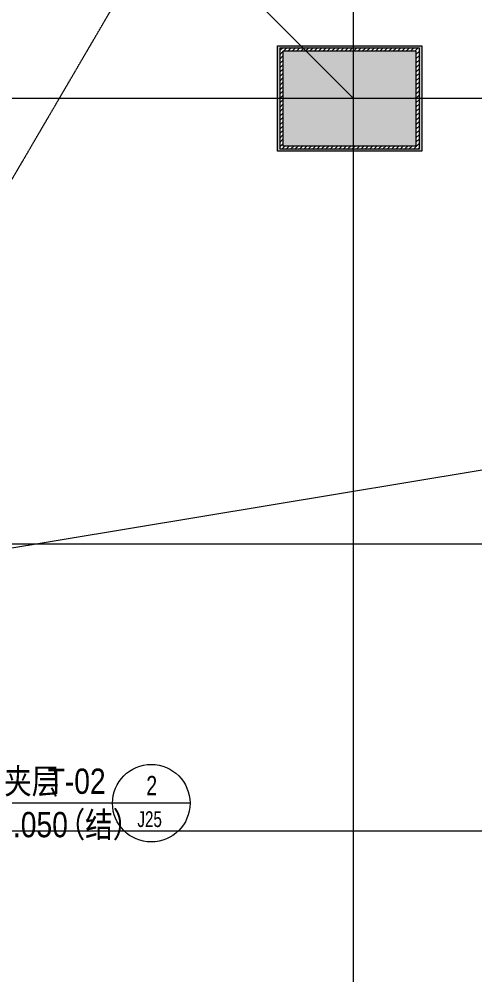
# Model space of a CAD drawing. Header units: millimetres. Extents: x 8533 to 398112, y -117646 to 105276.
# Drawn here: x 188982 to 194862, y 52852 to 65180 of the extents above; entities that cross this region are included whole.
import ezdxf

# ---------------------------------------------------------------- set-up
doc = ezdxf.new("R2010")
doc.units = ezdxf.units.MM
for name, pattern in [('IMPORT-A-D0TE-BF$0$DOTE', [0]), ('IMPORT-colu-10F-19F$0$DOTE', [0]), ('IMPORT-DASH', [3.5, 2.5, -1])]:
    doc.linetypes.add(name, pattern=pattern)
for name, color, linetype, lineweight in [('A-D0TE-BF$0$A-Axis-GRID', 1, 'IMPORT-A-D0TE-BF$0$DOTE', 13), ('A-JC-10_12F$0$A-Dims_IDEN', 13, 'Continuous', 13), ('A-PMDT-10F$0$20250529', 6, 'Continuous', 13), ('A-PMDT-10F$0$防火涂料', 8, 'Continuous', 13), ('colu-10F-19F$0$A-Axis-grid', 1, 'IMPORT-colu-10F-19F$0$DOTE', 13), ('colu-10F-19F$0$S-COLU-STEEL', 104, 'Continuous', 13), ('colu-10F-19F$0$S-hatch', 253, 'Continuous', 13), ('X-AREA-SS', 3, 'IMPORT-DASH', 13), ('塔楼-ARC-10F-20250714_dwg', 8, 'Continuous', 13)]:
    doc.layers.add(name, color=color, linetype=linetype, lineweight=lineweight)
doc.styles.add('Arial_5', font='arial.ttf', dxfattribs={"width": 0.8, "height": 326.200771})
doc.styles.add('Arial_6', font='arial.ttf', dxfattribs={"width": 0.724138, "height": 248.275214})
doc.styles.add('Arial_7', font='arial.ttf', dxfattribs={"width": 0.689379, "height": 203.728482})

# ---------------------------------------------------------------- blocks, each defined once
blk = doc.blocks.new('塔楼-ARC-10F-20250714_dwg_A-D0TE-BF-2024562-10F_ARC_46_000_')
at = {"layer": 'A-D0TE-BF$0$A-Axis-GRID', "linetype": 'Continuous'}
for p, q in [((37000, 680), (37000, 12239)), ((37000, -680), (37000, 680)), ((36020, 0), (28750, 0)), ((37880, 0), (36020, 0)), ((39660, 0), (37880, 0)), ((37000, -18820), (37000, -680)), ((39660, -5750), (28750, -5750)), ((39660, -9450), (28750, -9450))]:
    blk.add_line(p, q, dxfattribs=at)
blk = doc.blocks.new('塔楼-ARC-10F-20250714_dwg_A-JC-10_12F-2024601-10F_ARC_46_000_')
at = {"layer": 'A-JC-10_12F$0$A-Dims_IDEN', "flags": 128}
blk.add_lwpolyline([(34891, -9090), (33891, -9090), (30862, -9090), (28750, -7294)], dxfattribs=at)
at = {"layer": 'A-JC-10_12F$0$A-Dims_IDEN'}
blk.add_circle((34391, -9090), 500, dxfattribs=at)
at = {"layer": 'A-JC-10_12F$0$A-Dims_IDEN', "color": 7, "attachment_point": 1, "line_spacing_factor": 0.941778}
for s, insert, char_height, width, style in [('夹层', (32493, -8643), 326.2, 972.12, 'Arial_5'), ('T-02', (33053, -8643), 326.2, 972.12, 'Arial_5'), ('\\fArial|b0|i0|c134|p34|;\\W.72414;2', (34327, -8738), 248.28, 168.91, 'Arial_6'), ('H+3.050', (31927, -9203), 326.2, 1701.21, 'Arial_5'), ('（结）', (33182, -9203), 326.2, 1458.18, 'Arial_5'), ('J25', (34212, -9194), 203.7, 386.09, 'Arial_7')]:
    blk.add_mtext(s, dxfattribs=dict(at, insert=insert, char_height=char_height, width=width, style=style))
blk = doc.blocks.new('塔楼-ARC-10F-20250714_dwg_colu-10F-19F-2024606-10F_ARC_46_000_')
at = {"layer": 'colu-10F-19F$0$S-hatch'}
h = blk.add_hatch(dxfattribs=at)
h.set_pattern_fill('FP_47', color=256, style=0, pattern_type=2)
h.set_pattern_definition([(45, (0, 50), (-28.28427, 28.28427), [])])
h.paths.add_polyline_path([(37350, -650), (37850, -650), (37850, 650), (36050, 650), (36050, -650), (36090, -650)], flags=0)
h.paths.add_polyline_path([(37810, -610), (36090, -610), (36090, 610), (37810, 610), (37810, 119)], flags=0)
blk.add_hatch(color=256, dxfattribs=at).paths.add_polyline_path([(36090, -610), (37810, -610), (37810, 610), (36090, 610), (36090, 119)], flags=0)
at = {"layer": 'colu-10F-19F$0$A-Axis-grid', "linetype": 'Continuous'}
for p, q in [((28930, 8075), (36320, 680)), ((36320, 680), (36350, 650)), ((36350, 650), (37000, 0))]:
    blk.add_line(p, q, dxfattribs=at)
at = {"layer": 'colu-10F-19F$0$S-COLU-STEEL', "flags": 128}
for points in [[(37850, 650), (36050, 650), (36050, -650), (37850, -650)], [(37810, 610), (36090, 610), (36090, -610), (37810, -610)]]:
    blk.add_lwpolyline(points, close=True, dxfattribs=at)
blk = doc.blocks.new('塔楼-ARC-10F-20250714_dwg_A-PMDT-10F$0$A$C2FD361CC-2024608-10F_ARC_46_000_')
at = {"layer": 'A-PMDT-10F$0$防火涂料'}
h = blk.add_hatch(dxfattribs=at)
h.set_pattern_fill('FP_56', color=256, style=0, pattern_type=2)
h.set_pattern_definition([(37.5, (36700, 47800), (-1.60031, 48.94136), [0, -38.608, 0, -43.18, -41.275]), (37.5, (36700, 47800), (-1.60031, 48.94136), [-81.788, 0, -41.275]), (7.5, (36700, 47800), (44.9521, 71.68268), [0, -20.828, 0, -34.798, -13.335]), (7.5, (36700, 47800), (44.9521, 71.68268), [-55.626, 0, -13.335]), (327.5, (36668.76, 47800), (79.09879, 0.143765), [0, -12.7, 0, -45.72, -59.69]), (327.5, (36668.76, 47800), (79.09879, 0.143765), [-58.42, 0, -59.69]), (317.5, (36668.76, 47800), (76.35522, 22.29306), [0, -6.35, 0, -29.972, -34.29]), (317.5, (36668.76, 47800), (76.35522, 22.29306), [-36.322, 0, -34.29])])
h.paths.add_polyline_path([(36090, 27570), (37880, 27570), (37880, 28930), (36020, 28930), (36020, 27570), (36051, 27570)], flags=0)
h.paths.add_polyline_path([(36050, 27600), (36050, 28900), (37850, 28900), (37850, 27600), (36090, 27600)], flags=0)
at = {"layer": 'A-PMDT-10F$0$防火涂料', "flags": 128}
blk.add_lwpolyline([(36020, 28930), (37880, 28930), (37880, 27570), (36020, 27570)], close=True, dxfattribs=at)
blk = doc.blocks.new('塔楼-ARC-10F-20250714_dwg_A-PMDT-10F-2024812-10F_ARC_46_000_')
at = {"layer": 'A-PMDT-10F$0$20250529', "flags": 128}
blk.add_lwpolyline([(28750, -6432), (45766, -3612), (49123, -3612), (49123, -2832), (45766, -2832), (45766, -3612)], dxfattribs=at)
for name, p in [('塔楼-ARC-10F-20250714_dwg_A-D0TE-BF-2024562-10F_ARC_46_000_', (0, 0)), ('塔楼-ARC-10F-20250714_dwg_A-PMDT-10F$0$A$C2FD361CC-2024608-10F_ARC_46_000_', (0, -28250)), ('塔楼-ARC-10F-20250714_dwg_colu-10F-19F-2024606-10F_ARC_46_000_', (0, 0)), ('塔楼-ARC-10F-20250714_dwg_A-JC-10_12F-2024601-10F_ARC_46_000_', (0, 0))]:
    blk.add_blockref(name, p)
blk = doc.blocks.new('塔楼-ARC-10F-20250714_dwg-2024558-10F_ARC_46_000_')
at = {"layer": 'X-AREA-SS', "color": 251}
blk.add_line((1201958, 603205), (1212558, 621316), dxfattribs=at)
blk.add_blockref('塔楼-ARC-10F-20250714_dwg_A-PMDT-10F-2024812-10F_ARC_46_000_', (1173208, 610816))

msp = doc.modelspace()

# ---------------------------------------------------------------- block references
at = {"layer": '塔楼-ARC-10F-20250714_dwg', "color": 7}
msp.add_blockref('塔楼-ARC-10F-20250714_dwg-2024558-10F_ARC_46_000_', (-1016912, -546660), dxfattribs=at)

doc.saveas('drawing.dxf')
